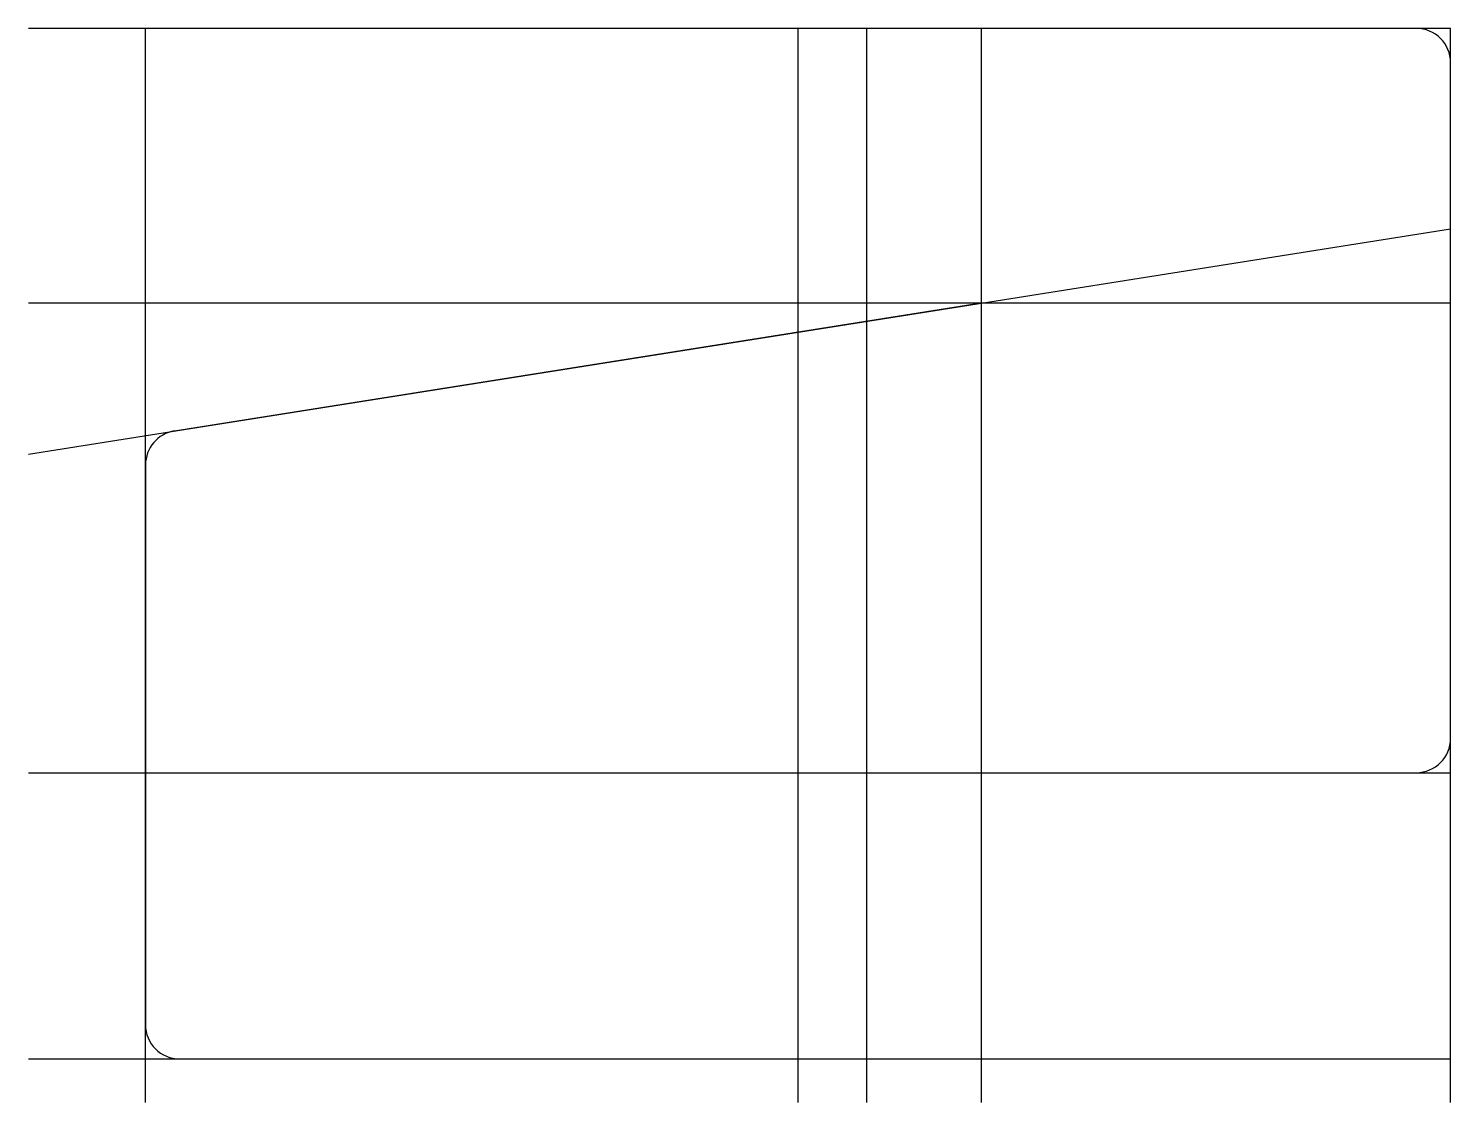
# Model space of a CAD drawing. Extents: x -10 to 114, y -4 to 90.
import ezdxf

# ---------------------------------------------------------------- set-up
doc = ezdxf.new("R2010")
doc.units = 0
doc.layers.get('0').update_dxf_attribs({"linetype": 'CONTINUOUS'})

msp = doc.modelspace()

# ---------------------------------------------------------------- linework, layer by layer
at = {"linetype": 'CONTINUOUS'}
for p, q in [((114, 90), (-10.22, 90)), ((0, -3.81), (0, 90)), ((57, -3.81), (57, 90)), ((63, -3.81), (63, 90)), ((73, 90), (73, -3.81)), ((111, 90), (73, 90)), ((73, 90), (73, 66)), ((114, -3.81), (114, 90)), ((114, 28), (114, 87)), ((-10.22, 52.82), (114, 72.49)), ((114, 66), (-10.22, 66)), ((73, 66), (2.53, 54.84)), ((0, 51.88), (0, 3)), ((-10.22, 25), (114, 25)), ((63, 0), (63, 25)), ((63, 25), (111, 25)), ((-10.22, 0), (114, 0)), ((3, 0), (63, 0))]:
    msp.add_line(p, q, dxfattribs=at)
for centre, start, end in [((111, 87), 0, 90), ((3, 51.88), 99.0134, 179.9436), ((111, 28), 270, 0), ((3, 3), 180, 270)]:
    msp.add_arc(centre, 3, start, end, dxfattribs=at)

doc.saveas('drawing.dxf')
